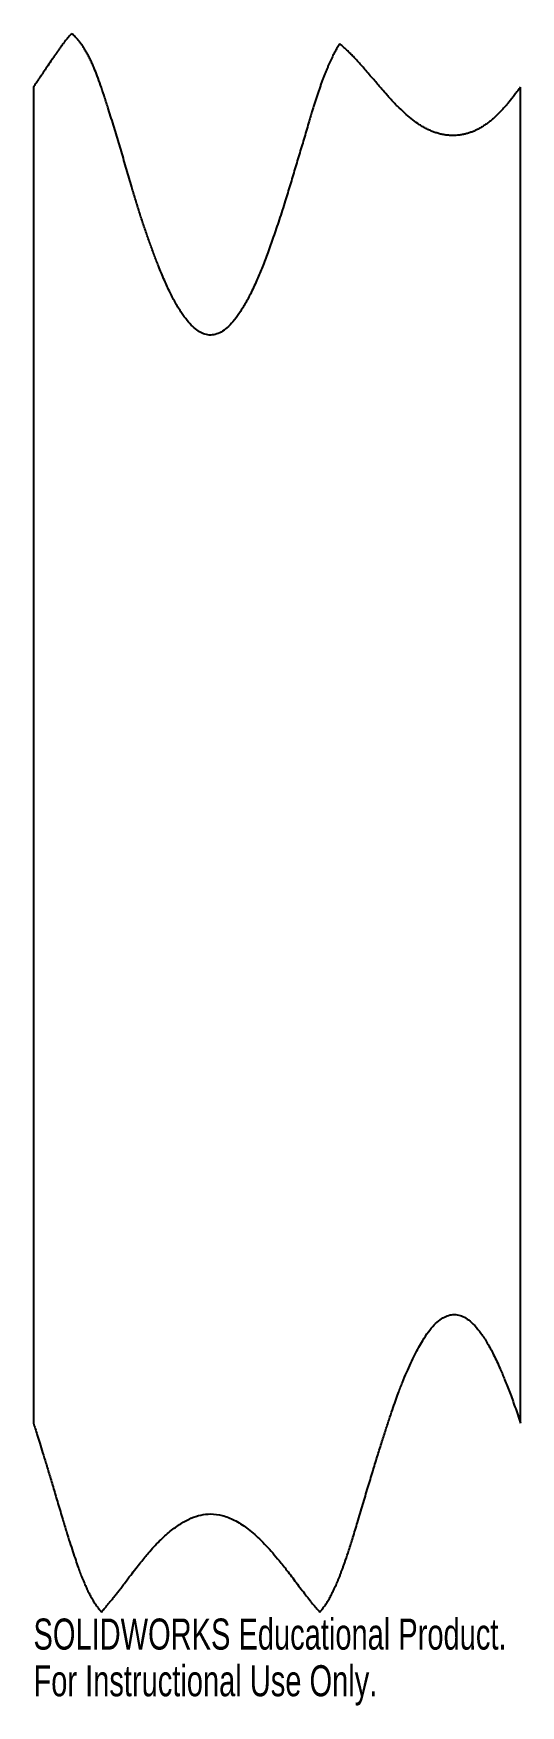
# Model space of a CAD drawing. Header units: inches. Extents: x 0 to 3, y -2 to 8.3.
import ezdxf

# ---------------------------------------------------------------- set-up
doc = ezdxf.new("R2010")
doc.units = ezdxf.units.IN
doc.header["$MEASUREMENT"] = 0
doc.styles.add('SLDTEXTSTYLE0', font='TXT', dxfattribs={"width": 0.7})

msp = doc.modelspace()

# ---------------------------------------------------------------- linework, layer by layer
at = {"color": 7, "linetype": 'Continuous', "lineweight": 25}
for p, q in [((0, 7.935), (0, -0.255)), ((2.987, -0.254), (2.987, 7.935))]:
    msp.add_line(p, q, dxfattribs=at)
for points, knots in [([(0.234, 8.263), (0.232, 8.261), (0.226, 8.255), (0.218, 8.246), (0.21, 8.236), (0.201, 8.225), (0.191, 8.213), (0.181, 8.2), (0.171, 8.186), (0.16, 8.171), (0.149, 8.155), (0.137, 8.139), (0.125, 8.121), (0.109, 8.096), (0.089, 8.066), (0.066, 8.033), (0.046, 8.003), (0.028, 7.977), (0.013, 7.955), (0.004, 7.942), (0, 7.935)], [0, 0, 0, 0, 0.027772, 0.058029, 0.090787, 0.126063, 0.163868, 0.204212, 0.247102, 0.292545, 0.340547, 0.391112, 0.444244, 0.499947, 0.611704, 0.712094, 0.801117, 0.878775, 0.945069, 1, 1, 1, 1]), ([(1.878, 8.199), (1.876, 8.195), (1.87, 8.188), (1.863, 8.176), (1.855, 8.163), (1.848, 8.149), (1.84, 8.135), (1.833, 8.12), (1.825, 8.104), (1.817, 8.088), (1.81, 8.071), (1.802, 8.053), (1.794, 8.034), (1.786, 8.015), (1.778, 7.995), (1.771, 7.974), (1.763, 7.953), (1.755, 7.93), (1.747, 7.907), (1.739, 7.884), (1.731, 7.859), (1.723, 7.834), (1.715, 7.808), (1.707, 7.782), (1.698, 7.754), (1.688, 7.72), (1.676, 7.677), (1.662, 7.628), (1.647, 7.58), (1.633, 7.531), (1.618, 7.482), (1.603, 7.433), (1.589, 7.384), (1.574, 7.335), (1.559, 7.286), (1.537, 7.215), (1.508, 7.124), (1.472, 7.018), (1.438, 6.922), (1.405, 6.836), (1.372, 6.754), (1.337, 6.678), (1.299, 6.607), (1.262, 6.547), (1.226, 6.498), (1.189, 6.46), (1.153, 6.433), (1.116, 6.417), (1.078, 6.413), (1.042, 6.421), (1.008, 6.44), (0.974, 6.468), (0.94, 6.506), (0.906, 6.553), (0.871, 6.61), (0.836, 6.678), (0.801, 6.754), (0.769, 6.831), (0.74, 6.905), (0.716, 6.972), (0.692, 7.04), (0.668, 7.109), (0.646, 7.179), (0.624, 7.25), (0.604, 7.316), (0.587, 7.376), (0.571, 7.431), (0.555, 7.485), (0.539, 7.54), (0.523, 7.594), (0.506, 7.648), (0.49, 7.702), (0.473, 7.757), (0.454, 7.817), (0.434, 7.88), (0.412, 7.945), (0.392, 8.001), (0.375, 8.044), (0.361, 8.077), (0.349, 8.102), (0.337, 8.126), (0.325, 8.148), (0.313, 8.168), (0.301, 8.188), (0.288, 8.206), (0.275, 8.222), (0.262, 8.237), (0.248, 8.251), (0.239, 8.259), (0.234, 8.263)], [0, 0, 0, 0, 0.003322, 0.006799, 0.010433, 0.014225, 0.018177, 0.022292, 0.026569, 0.031011, 0.035618, 0.040392, 0.045332, 0.050441, 0.055718, 0.061165, 0.066781, 0.072568, 0.078525, 0.084654, 0.090955, 0.097427, 0.104072, 0.11089, 0.117881, 0.125044, 0.137551, 0.150058, 0.162565, 0.175071, 0.187578, 0.200084, 0.212591, 0.225097, 0.237604, 0.250111, 0.280055, 0.307523, 0.332525, 0.355071, 0.375175, 0.397288, 0.416909, 0.434115, 0.44902, 0.4618, 0.472735, 0.482266, 0.49105, 0.499913, 0.509064, 0.519644, 0.531971, 0.546247, 0.562603, 0.581123, 0.601868, 0.624879, 0.642202, 0.659702, 0.67738, 0.695242, 0.71329, 0.731529, 0.74996, 0.763857, 0.777754, 0.79165, 0.805546, 0.819442, 0.833339, 0.847235, 0.861131, 0.875028, 0.893605, 0.910215, 0.924865, 0.937561, 0.944547, 0.951248, 0.957669, 0.963817, 0.9697, 0.975325, 0.980704, 0.985847, 0.990768, 0.99548, 1, 1, 1, 1]), ([(2.569, 7.638), (2.565, 7.638), (2.557, 7.638), (2.546, 7.639), (2.535, 7.64), (2.523, 7.641), (2.512, 7.643), (2.501, 7.646), (2.49, 7.648), (2.479, 7.652), (2.467, 7.655), (2.456, 7.659), (2.445, 7.663), (2.434, 7.668), (2.423, 7.673), (2.412, 7.678), (2.401, 7.684), (2.389, 7.691), (2.378, 7.697), (2.367, 7.704), (2.346, 7.718), (2.315, 7.742), (2.274, 7.777), (2.231, 7.818), (2.195, 7.855), (2.164, 7.89), (2.133, 7.927), (2.089, 7.977), (2.049, 8.024), (2.016, 8.063), (1.993, 8.088), (1.972, 8.111), (1.952, 8.132), (1.932, 8.151), (1.913, 8.169), (1.896, 8.185), (1.884, 8.195), (1.878, 8.199)], [0, 0, 0, 0, 0.0123956, 0.0247965, 0.0372173, 0.0496724, 0.0621763, 0.0747432, 0.0873871, 0.1001218, 0.1129608, 0.1259172, 0.1390038, 0.152233, 0.1656169, 0.179167, 0.1928946, 0.2068104, 0.2209247, 0.2352475, 0.2497882, 0.3037394, 0.3632717, 0.4285985, 0.4998809, 0.531584, 0.5838345, 0.6566359, 0.7499896, 0.7884609, 0.8248428, 0.8591454, 0.891381, 0.9215642, 0.9497128, 0.9758489, 1, 1, 1, 1]), ([(2.987, 7.935), (2.981, 7.927), (2.97, 7.912), (2.952, 7.889), (2.935, 7.867), (2.919, 7.847), (2.902, 7.827), (2.886, 7.809), (2.871, 7.792), (2.855, 7.776), (2.84, 7.761), (2.826, 7.747), (2.81, 7.733), (2.792, 7.719), (2.772, 7.705), (2.753, 7.692), (2.733, 7.68), (2.713, 7.67), (2.693, 7.661), (2.672, 7.654), (2.652, 7.648), (2.631, 7.643), (2.61, 7.64), (2.59, 7.638), (2.576, 7.638), (2.569, 7.638)], [0, 0, 0, 0, 0.055727, 0.109361, 0.160913, 0.210396, 0.257826, 0.303217, 0.346589, 0.387964, 0.427365, 0.464823, 0.50037, 0.547108, 0.592476, 0.636586, 0.67956, 0.721528, 0.762633, 0.803023, 0.842858, 0.882302, 0.921525, 0.9607, 1, 1, 1, 1]), ([(1.756, -1.412), (1.758, -1.41), (1.763, -1.404), (1.77, -1.396), (1.776, -1.387), (1.783, -1.378), (1.79, -1.368), (1.797, -1.358), (1.804, -1.347), (1.811, -1.335), (1.818, -1.323), (1.824, -1.311), (1.831, -1.297), (1.838, -1.283), (1.845, -1.269), (1.852, -1.254), (1.859, -1.239), (1.866, -1.222), (1.873, -1.206), (1.88, -1.189), (1.886, -1.171), (1.893, -1.153), (1.9, -1.134), (1.907, -1.114), (1.919, -1.081), (1.936, -1.028), (1.96, -0.951), (1.989, -0.857), (2.019, -0.755), (2.05, -0.651), (2.08, -0.554), (2.107, -0.464), (2.133, -0.381), (2.157, -0.305), (2.18, -0.236), (2.2, -0.175), (2.219, -0.121), (2.239, -0.065), (2.262, -0.006), (2.288, 0.056), (2.313, 0.112), (2.337, 0.164), (2.362, 0.21), (2.389, 0.257), (2.42, 0.304), (2.455, 0.346), (2.491, 0.379), (2.527, 0.401), (2.563, 0.412), (2.6, 0.412), (2.636, 0.4), (2.672, 0.377), (2.709, 0.342), (2.747, 0.294), (2.786, 0.234), (2.824, 0.162), (2.859, 0.087), (2.891, 0.01), (2.922, -0.069), (2.954, -0.158), (2.976, -0.221), (2.987, -0.254)], [0, 0, 0, 0, 0.003575, 0.0073, 0.011179, 0.015217, 0.019417, 0.023781, 0.028313, 0.033015, 0.037888, 0.042936, 0.048159, 0.053558, 0.059137, 0.064895, 0.070834, 0.076954, 0.083258, 0.089745, 0.096417, 0.103275, 0.110318, 0.117548, 0.124965, 0.147449, 0.175786, 0.209981, 0.250034, 0.288117, 0.323625, 0.356558, 0.386919, 0.414706, 0.439923, 0.462569, 0.482649, 0.500163, 0.525257, 0.548628, 0.570292, 0.590265, 0.608569, 0.625234, 0.647483, 0.666756, 0.683345, 0.697709, 0.710546, 0.722819, 0.735618, 0.749914, 0.767776, 0.788943, 0.813737, 0.842358, 0.874936, 0.900561, 0.929936, 0.963079, 1, 1, 1, 1]), ([(0, -0.255), (0.003, -0.265), (0.011, -0.29), (0.024, -0.33), (0.039, -0.379), (0.057, -0.437), (0.077, -0.502), (0.099, -0.576), (0.124, -0.659), (0.151, -0.749), (0.177, -0.837), (0.201, -0.917), (0.222, -0.983), (0.241, -1.041), (0.258, -1.093), (0.273, -1.136), (0.286, -1.173), (0.299, -1.205), (0.312, -1.235), (0.324, -1.263), (0.337, -1.29), (0.35, -1.315), (0.363, -1.338), (0.376, -1.359), (0.389, -1.378), (0.403, -1.396), (0.412, -1.407), (0.417, -1.412)], [0, 0, 0, 0, 0.027467, 0.061958, 0.103475, 0.152017, 0.207586, 0.270181, 0.339802, 0.41645, 0.500125, 0.562003, 0.617944, 0.667953, 0.712034, 0.750195, 0.779211, 0.80691, 0.833304, 0.85841, 0.882244, 0.904827, 0.926183, 0.946342, 0.965335, 0.983205, 1, 1, 1, 1]), ([(0.417, -1.412), (0.42, -1.408), (0.428, -1.4), (0.439, -1.387), (0.451, -1.372), (0.464, -1.356), (0.479, -1.339), (0.493, -1.32), (0.509, -1.3), (0.526, -1.279), (0.544, -1.256), (0.567, -1.224), (0.595, -1.187), (0.627, -1.146), (0.656, -1.109), (0.681, -1.078), (0.719, -1.033), (0.769, -0.978), (0.835, -0.918), (0.9, -0.871), (0.963, -0.836), (1.025, -0.816), (1.09, -0.808), (1.161, -0.818), (1.236, -0.848), (1.312, -0.898), (1.391, -0.966), (1.455, -1.035), (1.51, -1.101), (1.558, -1.161), (1.602, -1.22), (1.64, -1.27), (1.668, -1.306), (1.693, -1.338), (1.716, -1.367), (1.737, -1.391), (1.75, -1.405), (1.756, -1.412)], [0, 0, 0, 0, 0.0084907, 0.0178708, 0.0281426, 0.0393079, 0.0513679, 0.0643238, 0.0781764, 0.0929266, 0.1085747, 0.1251214, 0.1564049, 0.1845577, 0.2095824, 0.2314827, 0.2502641, 0.3040265, 0.3520996, 0.3949479, 0.433227, 0.4678525, 0.5000536, 0.5389313, 0.5816726, 0.6302323, 0.6859562, 0.7497382, 0.7827806, 0.8244885, 0.8748794, 0.9019947, 0.9266003, 0.9486989, 0.9682943, 0.9853919, 1, 1, 1, 1])]:
    msp.add_open_spline(points, degree=3, knots=knots, dxfattribs=at)

# ---------------------------------------------------------------- texts
at = {"color": 7, "linetype": 'Continuous', "char_height": 0.1903, "attachment_point": 1, "style": 'SLDTEXTSTYLE0'}
for s, insert in [('SOLIDWORKS Educational Product.', (0, -1.452)), ('For Instructional Use Only.', (0, -1.738))]:
    msp.add_mtext(s, dxfattribs=dict(at, insert=insert))

doc.saveas('drawing.dxf')
